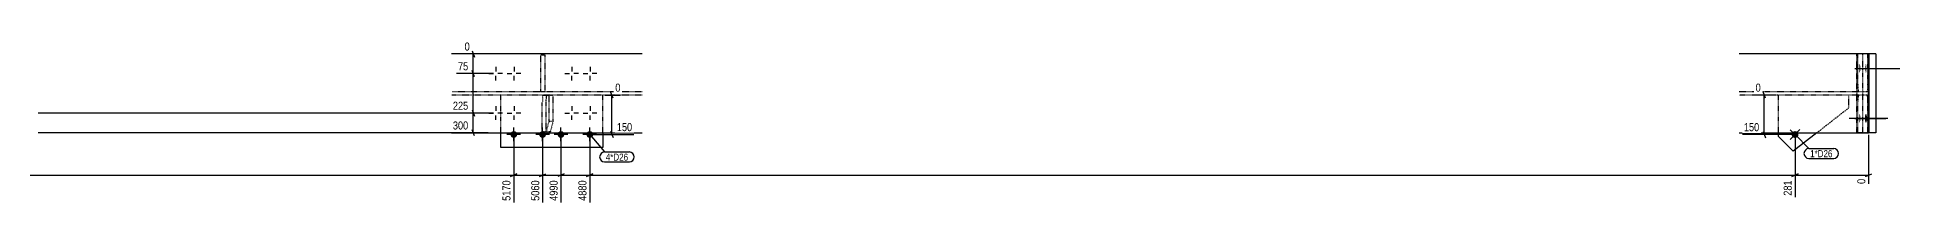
# Model space of a CAD drawing. Header units: millimetres. Extents: x 9 to 68168, y 9 to 4911.
# Drawn here: x 37345 to 44452, y 38 to 654 of the extents above; entities that cross this region are included whole.
import ezdxf

# ---------------------------------------------------------------- set-up
doc = ezdxf.new("R2010")
doc.units = ezdxf.units.MM
doc.linetypes.add('DXK_LINE_DOT2', pattern=[3.9198, 1.9599, -1.9599])
for name, color, linetype in [('MÅLSÆTNING', 7, 'Continuous'), ('STÅL', 7, 'Continuous'), ('TEKST', 7, 'Continuous')]:
    doc.layers.add(name, color=color, linetype=linetype)
doc.styles.add('Arial Narrow', font='ARIALN.TTF', dxfattribs={"height": 0.2})

msp = doc.modelspace()

# ---------------------------------------------------------------- hatches: boundary and pattern name
at = {"layer": 'STÅL', "linetype": 'Continuous'}
for points in [[(44301.3, 548.2), (44301.2, 544.8), (44301.1, 541.5), (44300.9, 538.5), (44300.6, 535.9), (44300.3, 533.9), (44299.9, 532.5), (44299.5, 531.8), (44299.1, 531.8), (44298.7, 532.5), (44298.3, 533.9), (44297.9, 535.9), (44297.6, 538.5), (44297.4, 541.5), (44297.3, 544.8), (44297.3, 548.2), (44297.3, 551.6), (44297.4, 554.9), (44297.6, 557.9), (44297.9, 560.5), (44298.3, 562.5), (44298.7, 563.9), (44299.1, 564.6), (44299.5, 564.6), (44299.9, 563.9), (44300.3, 562.5), (44300.6, 560.5), (44300.9, 557.9), (44301.1, 554.9), (44301.2, 551.6)], [(44324.8, 548.2), (44324.8, 544.8), (44324.7, 541.5), (44324.5, 538.5), (44324.2, 535.9), (44323.8, 533.9), (44323.5, 532.5), (44323, 531.8), (44322.6, 531.8), (44322.2, 532.5), (44321.8, 533.9), (44321.5, 535.9), (44321.2, 538.5), (44321, 541.5), (44320.9, 544.8), (44320.8, 548.2), (44320.9, 551.6), (44321, 554.9), (44321.2, 557.9), (44321.5, 560.5), (44321.8, 562.5), (44322.2, 563.9), (44322.6, 564.6), (44323, 564.6), (44323.5, 563.9), (44323.8, 562.5), (44324.2, 560.5), (44324.5, 557.9), (44324.7, 554.9), (44324.8, 551.6)], [(44301.3, 358.2), (44301.2, 354.8), (44301.1, 351.5), (44300.9, 348.5), (44300.6, 345.9), (44300.3, 343.9), (44299.9, 342.5), (44299.5, 341.8), (44299.1, 341.8), (44298.7, 342.5), (44298.3, 343.9), (44297.9, 345.9), (44297.6, 348.5), (44297.4, 351.5), (44297.3, 354.8), (44297.3, 358.2), (44297.3, 361.6), (44297.4, 364.9), (44297.6, 367.9), (44297.9, 370.5), (44298.3, 372.5), (44298.7, 373.9), (44299.1, 374.6), (44299.5, 374.6), (44299.9, 373.9), (44300.3, 372.5), (44300.6, 370.5), (44300.9, 367.9), (44301.1, 364.9), (44301.2, 361.6)], [(44326.9, 358.2), (44326.8, 354.8), (44326.5, 351.5), (44326.1, 348.5), (44325.5, 345.9), (44324.8, 343.9), (44324.1, 342.5), (44323.3, 341.8), (44322.4, 341.8), (44321.6, 342.5), (44320.8, 343.9), (44320.1, 345.9), (44319.6, 348.5), (44319.2, 351.5), (44318.9, 354.8), (44318.8, 358.2), (44318.9, 361.6), (44319.2, 364.9), (44319.6, 367.9), (44320.1, 370.5), (44320.8, 372.5), (44321.6, 373.9), (44322.4, 374.6), (44323.3, 374.6), (44324.1, 373.9), (44324.8, 372.5), (44325.5, 370.5), (44326.1, 367.9), (44326.5, 364.9), (44326.8, 361.6)], [(39150.3, 296.9, -1), (39176.3, 296.9, -1)], [(39260.3, 296.9, -1), (39286.3, 296.9, -1)], [(39330.3, 296.9, -1), (39356.3, 296.9, -1)], [(39440.3, 296.9, -1), (39466.3, 296.9, -1)], [(44043, 305.8, -1), (44061.6, 287.6, -1)]]:
    msp.add_hatch(color=96, dxfattribs=at).paths.add_polyline_path(points)

# ---------------------------------------------------------------- linework, layer by layer
at = {"layer": 'MÅLSÆTNING', "color": 7, "linetype": 'Continuous'}
for p, q in [((39086.2, 528.2), (38944.5, 528.2)), ((39013.6, 516.2), (39004, 540.2)), ((39008.8, 378.2), (39008.8, 528.2)), ((39511.3, 446.9), (39570.2, 446.9)), ((39541.9, 434.9), (39532.3, 458.9)), ((39537.1, 296.9), (39537.1, 446.9)), ((43980.7, 446.9), (43901.9, 446.9)), ((43939.8, 434.9), (43930.2, 458.9)), ((43935, 296.7), (43935, 446.9)), ((39086.2, 378.2), (37348.6, 378.2)), ((39086.2, 378.2), (37348.6, 378.2)), ((39004, 390.2), (39013.6, 366.2)), ((39004, 390.2), (39013.6, 366.2)), ((39008.8, 303.2), (39008.8, 378.2)), ((39065.7, 303.2), (37348.6, 303.2)), ((39013.6, 291.2), (39004, 315.2)), ((39163.3, 288.9), (39163.3, 38.7)), ((39163.3, 288.9), (39163.3, 38.7)), ((39273.3, 288.9), (39273.3, 38.7)), ((39343.3, 288.9), (39343.3, 38.7)), ((39453.3, 288.9), (39453.3, 38.7)), ((39453.3, 288.9), (39453.3, 38.7)), ((39461.3, 296.9), (39620.8, 296.9)), ((39532.3, 308.9), (39541.9, 284.9)), ((44044.3, 296.7), (43851.2, 296.7)), ((43930.2, 308.7), (43939.8, 284.7)), ((44052.3, 288.7), (44052.3, 58.2)), ((44052.3, 288.7), (44052.3, 58.2)), ((44333.2, 295.2), (44333.2, 108.9)), ((39175.3, 146.8), (39151.3, 137.2)), ((39151.3, 137.2), (39175.3, 146.8)), ((39261.3, 137.2), (39285.3, 146.8)), ((39355.3, 146.8), (39331.3, 137.2)), ((39465.3, 146.8), (39441.3, 137.2)), ((39441.3, 137.2), (39465.3, 146.8)), ((44064.3, 146.8), (44040.3, 137.2)), ((44040.3, 137.2), (44064.3, 146.8)), ((44321.2, 137.2), (44345.2, 146.8)), ((34415.7, 142), (39163.3, 142)), ((39163.3, 142), (39273.3, 142)), ((39453.3, 142), (44052.3, 142)), ((44052.3, 142), (44333.2, 142))]:
    msp.add_line(p, q, dxfattribs=at)
at = {"layer": 'STÅL', "color": 2, "linetype": 'Continuous'}
for p, q in [((39653.3, 603.2), (38926.2, 603.2)), ((44333.2, 603.2), (43838.7, 603.2)), ((44335.6, 603.2), (44333.2, 603.2)), ((44333.2, 303.2), (44333.2, 603.2)), ((44360.4, 603.2), (44335.6, 603.2)), ((44335.6, 303.2), (44335.6, 603.2)), ((44360.4, 603.2), (44360.4, 303.2)), ((38926.2, 303.2), (39653.3, 303.2)), ((39113.3, 246.9), (39113.3, 303.2)), ((39503.3, 303.2), (39503.3, 246.9)), ((43838.7, 303.2), (44333.2, 303.2)), ((43988.7, 289.1), (43988.7, 303.2)), ((44045.8, 233), (43988.7, 289.1)), ((44135.7, 303.2), (44045.8, 233)), ((44360.4, 303.2), (44333.2, 303.2)), ((39503.3, 246.9), (39113.3, 246.9))]:
    msp.add_line(p, q, dxfattribs=at)
at = {"layer": 'STÅL', "color": 7, "linetype": 'DXK_LINE_DOT2'}
for p, q in [((39266.6, 459.4), (39266.6, 599.4)), ((39266.6, 599.4), (39281.6, 599.4)), ((39281.6, 599.4), (39281.6, 459.4)), ((44286.6, 603.2), (44286.6, 303.2)), ((44333.2, 603.2), (44286.6, 603.2)), ((44289, 303.2), (44289, 603.2)), ((44291.8, 486.4), (44291.8, 603.2)), ((44311.4, 303.2), (44311.4, 603.2)), ((44330.4, 486.4), (44330.4, 603.2)), ((39266.6, 459.4), (38926.2, 459.4)), ((39113.3, 446.9), (38926.2, 446.9)), ((39503.3, 446.9), (39113.3, 446.9)), ((39113.3, 303.2), (39113.3, 446.9)), ((39281.6, 459.4), (39266.6, 459.4)), ((39272.3, 428), (39272.2, 419.6)), ((39272.8, 435.5), (39272.3, 428)), ((39273.5, 441.5), (39272.8, 435.5)), ((39274.4, 445.3), (39273.5, 441.5)), ((39275.5, 446.6), (39274.4, 445.3)), ((39275.5, 446.6), (39312.8, 446.6)), ((39653.3, 459.4), (39281.6, 459.4)), ((39287.1, 419.6), (39287.2, 428)), ((39287.2, 428), (39287.7, 435.5)), ((39287.7, 435.5), (39288.4, 441.5)), ((39288.4, 441.5), (39289.3, 445.3)), ((39289.3, 445.3), (39290.3, 446.6)), ((39297.9, 346.6), (39297.9, 446.6)), ((39312.8, 446.6), (39312.8, 346.6)), ((39503.3, 303.2), (39503.3, 446.9)), ((39653.3, 446.9), (39503.3, 446.9)), ((44327.1, 459.4), (43838.7, 459.4)), ((43988.7, 446.9), (43838.7, 446.9)), ((44255.7, 446.9), (43988.7, 446.9)), ((43988.7, 303.2), (43988.7, 446.9)), ((44255.7, 446.9), (44255.7, 396.9)), ((44327.1, 446.9), (44255.7, 446.9)), ((44291.8, 486.4), (44292, 476.1)), ((44292, 430.3), (44291.8, 419.9)), ((44292, 476.1), (44292.7, 467.4)), ((44292.7, 439), (44292, 430.3)), ((44292.7, 467.4), (44293.8, 461.5)), ((44293.8, 444.9), (44292.7, 439)), ((44293.8, 461.5), (44295.1, 459.4)), ((44295.1, 446.9), (44293.8, 444.9)), ((44327.1, 459.4), (44328.4, 461.5)), ((44328.4, 444.9), (44327.1, 446.9)), ((44328.4, 461.5), (44329.5, 467.4)), ((44329.5, 439), (44328.4, 444.9)), ((44329.5, 467.4), (44330.2, 476.1)), ((44330.2, 430.3), (44329.5, 439)), ((44330.2, 476.1), (44330.4, 486.4)), ((44330.4, 419.9), (44330.2, 430.3)), ((39272.2, 306.6), (39272.2, 419.6)), ((39287.1, 306.6), (39287.1, 419.6)), ((44255.7, 396.9), (44135.7, 303.2)), ((44291.8, 303.2), (44291.8, 419.9)), ((44330.4, 303.2), (44330.4, 419.9)), ((39302.9, 306.6), (39272.2, 306.6)), ((39288, 306.6), (39297.9, 346.6)), ((39312.8, 346.6), (39297.9, 346.6)), ((39312.8, 346.6), (39302.9, 306.6)), ((44333.2, 303.2), (44286.6, 303.2))]:
    msp.add_line(p, q, dxfattribs=at)
at = {"layer": 'STÅL', "color": 96, "linetype": 'Continuous'}
for p, q in [((39068.2, 528.2), (39085.5, 528.2)), ((39094.2, 554.2), (39094.2, 536.9)), ((39094.2, 502.2), (39094.2, 519.5)), ((39120.2, 528.2), (39102.9, 528.2)), ((39138.2, 528.2), (39155.5, 528.2)), ((39164.2, 554.2), (39164.2, 536.9)), ((39164.2, 502.2), (39164.2, 519.5)), ((39190.2, 528.2), (39172.9, 528.2)), ((39358.2, 528.2), (39375.5, 528.2)), ((39384.2, 554.2), (39384.2, 536.9)), ((39384.2, 502.2), (39384.2, 519.5)), ((39410.2, 528.2), (39392.9, 528.2)), ((39428.2, 528.2), (39445.5, 528.2)), ((39454.2, 554.2), (39454.2, 536.9)), ((39454.2, 502.2), (39454.2, 519.5)), ((39480.2, 528.2), (39462.9, 528.2)), ((44280.4, 548.2), (44398.5, 548.2)), ((44304, 548.2), (44451.9, 548.2)), ((39068.2, 378.2), (39085.5, 378.2)), ((39094.2, 404.2), (39094.2, 386.9)), ((39094.2, 352.2), (39094.2, 369.5)), ((39120.2, 378.2), (39102.9, 378.2)), ((39138.2, 378.2), (39155.5, 378.2)), ((39164.2, 404.2), (39164.2, 386.9)), ((39164.2, 352.2), (39164.2, 369.5)), ((39190.2, 378.2), (39172.9, 378.2)), ((39358.2, 378.2), (39375.5, 378.2)), ((39384.2, 404.2), (39384.2, 386.9)), ((39384.2, 352.2), (39384.2, 369.5)), ((39410.2, 378.2), (39392.9, 378.2)), ((39428.2, 378.2), (39445.5, 378.2)), ((39454.2, 404.2), (39454.2, 386.9)), ((39454.2, 352.2), (39454.2, 369.5)), ((39480.2, 378.2), (39462.9, 378.2)), ((44406.2, 358.2), (44258.3, 358.2)), ((44280.4, 358.2), (44398.5, 358.2)), ((39189.3, 296.9), (39137.3, 296.9)), ((39163.3, 270.9), (39163.3, 322.9)), ((39299.3, 296.9), (39247.3, 296.9)), ((39273.3, 270.9), (39273.3, 322.9)), ((39369.3, 296.9), (39317.3, 296.9)), ((39343.3, 270.9), (39343.3, 322.9)), ((39479.3, 296.9), (39427.3, 296.9)), ((39453.3, 270.9), (39453.3, 322.9)), ((44070.9, 278.5), (44033.7, 314.9)), ((44034.1, 278.2), (44070.5, 315.3))]:
    msp.add_line(p, q, dxfattribs=at)

# ---------------------------------------------------------------- next in the draw order: wipeouts: each hides what was drawn before it
at = {"color": 0, "linetype": 'Continuous'}
for points in [[(38995.8, 534.6), (38995.8, 579.4), (38944, 579.4), (38944, 534.6)], [(39576.6, 453.3), (39576.6, 498.1), (39544.3, 498.1), (39544.3, 453.3)], [(43927.8, 453.3), (43927.8, 498.1), (43895.5, 498.1), (43895.5, 453.3)], [(38995.8, 384.6), (38995.8, 429.4), (37348.1, 429.4), (37348.1, 384.6)], [(39621.4, 303.3), (39621.4, 348.1), (39550.1, 348.1), (39550.1, 303.3)], [(43922, 303.1), (43922, 347.9), (43850.7, 347.9), (43850.7, 303.1)], [(39156.9, 128.9), (39112.1, 128.9), (39112.1, 38.1), (39156.9, 38.1)], [(39266.9, 128.9), (39222.1, 128.9), (39222.1, 38.1), (39266.9, 38.1)], [(44045.9, 128.9), (44001.1, 128.9), (44001.1, 57.6), (44045.9, 57.6)], [(44326.8, 134.8), (44282, 134.8), (44282, 102.5), (44326.8, 102.5)]]:
    msp.add_wipeout(points, dxfattribs=at).dxf.layer = 'MÅLSÆTNING'
at = {"color": 0}
for points in [[(39599.6, 197.5), (39599.6, 225.5), (39514.4, 225.5), (39514.4, 197.5)], [(44195.1, 210.6), (44195.1, 238.6), (44109.9, 238.6), (44109.9, 210.6)]]:
    msp.add_wipeout(points, dxfattribs=at).dxf.layer = 'TEKST'

# ---------------------------------------------------------------- next in the draw order: linework, layer by layer
at = {"layer": 'MÅLSÆTNING', "color": 7, "linetype": 'Continuous'}
for p, q in [((39032.3, 603.2), (38975.7, 603.2)), ((39004, 615.2), (39013.6, 591.2)), ((39008.8, 528.2), (39008.8, 603.2)), ((39086.2, 528.2), (38944.5, 528.2)), ((39013.6, 516.2), (39004, 540.2)), ((39273.3, 288.9), (39273.3, 38.7)), ((39261.3, 137.2), (39285.3, 146.8)), ((39273.3, 142), (39343.3, 142))]:
    msp.add_line(p, q, dxfattribs=at)

# ---------------------------------------------------------------- next in the draw order: texts
at = {"layer": 'MÅLSÆTNING', "color": 3, "linetype": 'Continuous', "style": 'Arial Narrow'}
for s, height, p in [('75', 30.54, (38950.4, 541)), ('0', 30.5, (39550.7, 459.7)), ('0', 30.5, (43901.9, 459.7)), ('225', 30.54, (38930.9, 391)), ('150', 30.54, (39556.5, 309.7)), ('150', 30.54, (43857.1, 309.5))]:
    msp.add_text(s, height=height, dxfattribs=at).set_placement(p)
for s, height, p in [('5170', 30.54, (39150.5, 44.5)), ('5060', 30.54, (39260.5, 44.5)), ('281', 30.54, (44039.5, 64)), ('0', 30.5, (44320.4, 108.9))]:
    msp.add_text(s, height=height, rotation=90.00021, dxfattribs=at).set_placement(p)

# ---------------------------------------------------------------- next in the draw order: wipeouts: each hides what was drawn before it
at = {"color": 0, "linetype": 'Continuous'}
msp.add_wipeout([(38995.8, 309.6), (38995.8, 354.4), (37348.1, 354.4), (37348.1, 309.6)], dxfattribs=at).dxf.layer = 'MÅLSÆTNING'
at = {"color": 0}
for points in [[(39599.6, 197.5), (39599.6, 225.5), (39514.4, 225.5), (39514.4, 197.5)], [(44195.1, 210.6), (44195.1, 238.6), (44109.9, 238.6), (44109.9, 210.6)]]:
    msp.add_wipeout(points, dxfattribs=at).dxf.layer = 'TEKST'

# ---------------------------------------------------------------- next in the draw order: linework, layer by layer
at = {"layer": 'TEKST', "color": 7, "linetype": 'Continuous'}
for p, q in [((39453.3, 296.9), (39509.6, 230.3)), ((44052.3, 296.7), (44105.1, 243.4)), ((39509.6, 230.3), (39604.4, 230.3)), ((44105.1, 243.4), (44199.9, 243.4)), ((39509.6, 192.7), (39604.4, 192.7)), ((44105.1, 205.8), (44199.9, 205.8))]:
    msp.add_line(p, q, dxfattribs=at)
for centre, start, end in [((39509.6, 211.5), 90, 270), ((39604.4, 211.5), 270, 90), ((44105.1, 224.6), 90, 270), ((44199.9, 224.6), 270, 90)]:
    msp.add_arc(centre, 18.8, start, end, dxfattribs=at)

# ---------------------------------------------------------------- next in the draw order: texts
at = {"layer": 'MÅLSÆTNING', "color": 3, "linetype": 'Continuous', "style": 'Arial Narrow'}
msp.add_text('300', height=30.54, dxfattribs=at).set_placement((38930.9, 316))
at = {"layer": 'TEKST', "color": 3, "style": 'Arial Narrow'}
for s, p in [('4*D26', (39514.4, 197.5)), ('1*D26', (44109.9, 210.6))]:
    msp.add_text(s, height=26.72, dxfattribs=at).set_placement(p)

# ---------------------------------------------------------------- next in the draw order: wipeouts: each hides what was drawn before it
at = {"color": 0, "linetype": 'Continuous'}
for points in [[(39001.6, 609.6), (39001.6, 654.4), (38969.3, 654.4), (38969.3, 609.6)], [(39336.9, 128.9), (39292.1, 128.9), (39292.1, 38.1), (39336.9, 38.1)]]:
    msp.add_wipeout(points, dxfattribs=at).dxf.layer = 'MÅLSÆTNING'

# ---------------------------------------------------------------- next in the draw order: linework, layer by layer
at = {"layer": 'MÅLSÆTNING', "color": 7, "linetype": 'Continuous'}
for p, q in [((39343.3, 288.9), (39343.3, 38.7)), ((39355.3, 146.8), (39331.3, 137.2)), ((39343.3, 142), (39453.3, 142))]:
    msp.add_line(p, q, dxfattribs=at)

# ---------------------------------------------------------------- next in the draw order: texts
at = {"layer": 'MÅLSÆTNING', "color": 3, "linetype": 'Continuous', "style": 'Arial Narrow'}
msp.add_text('0', height=30.5, dxfattribs=at).set_placement((38975.7, 616))
msp.add_text('4990', height=30.54, rotation=90.00021, dxfattribs=at).set_placement((39330.5, 44.5))

# ---------------------------------------------------------------- next in the draw order: wipeouts: each hides what was drawn before it
at = {"color": 0, "linetype": 'Continuous'}
msp.add_wipeout([(39446.9, 128.9), (39402.1, 128.9), (39402.1, 38.1), (39446.9, 38.1)], dxfattribs=at).dxf.layer = 'MÅLSÆTNING'

# ---------------------------------------------------------------- next in the draw order: texts
at = {"layer": 'MÅLSÆTNING', "color": 3, "linetype": 'Continuous', "style": 'Arial Narrow'}
msp.add_text('4880', height=30.54, rotation=90.00021, dxfattribs=at).set_placement((39440.5, 44.5))

doc.saveas('drawing.dxf')
